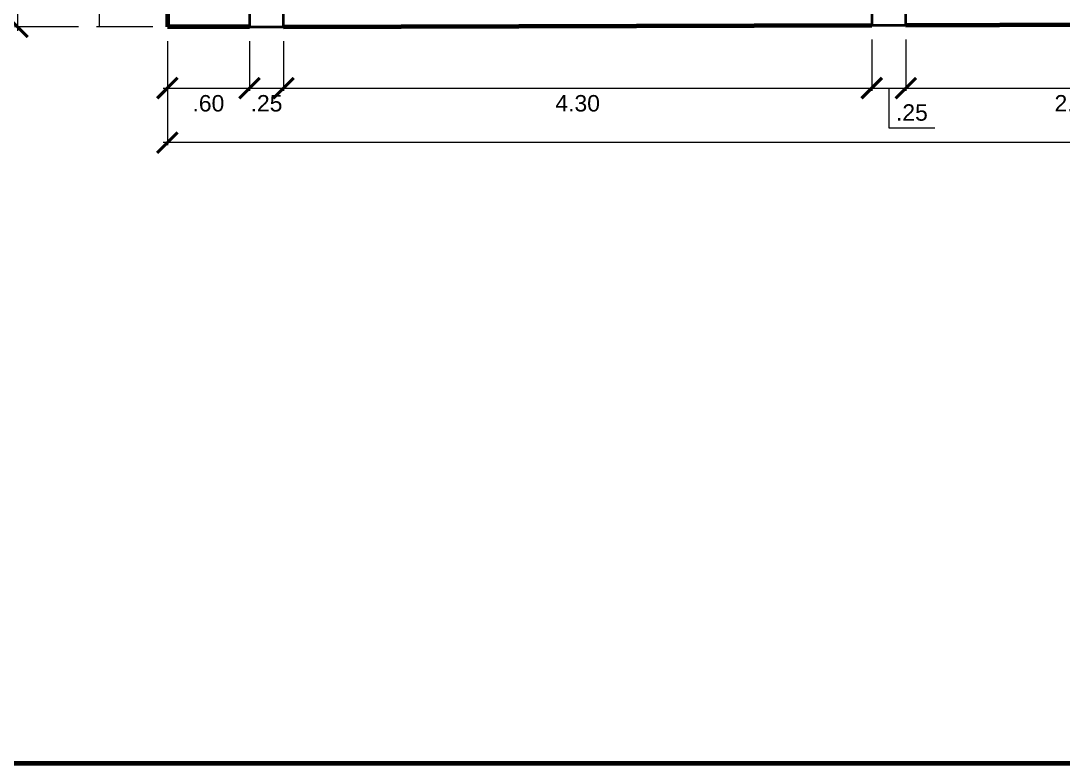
# Model space of a CAD drawing. Header units: millimetres. Extents: x 565 to 912, y 163 to 192.
# Drawn here: x 572.49 to 580.11, y 163.22 to 168.64 of the extents above; entities that cross this region are included whole.
import ezdxf

# ---------------------------------------------------------------- set-up
doc = ezdxf.new("R2010")
doc.units = ezdxf.units.MM
doc.header["$LTSCALE"] = 0.0125
for name, color, linetype, lineweight in [('COLUMNAS', 162, 'Continuous', 40), ('COTAS', 9, 'Continuous', 9), ('MARKO', 186, 'Continuous', 80), ('MURO ALTO', 40, 'Continuous', 70)]:
    doc.layers.add(name, color=color, linetype=linetype, lineweight=lineweight)
doc.styles.add('ARIAL', font='arial.ttf')
doc.dimstyles.new('ISO-25', dxfattribs={"dimtxt": 0.12, "dimasz": 0.15, "dimexe": 0.02, "dimexo": 0.1055, "dimgap": 0.05, "dimtad": 2, "dimtih": 1, "dimtoh": 1, "dimzin": 4, "dimdsep": 46, "dimtxsty": 'ARIAL', "dimblk": 'ARCHTICK', "dimcen": 2.5, "dimdle": 0.03, "dimclrd": 1, "dimclre": 2, "dimclrt": 256, "dimadec": 0, "dimazin": 0, "dimtfac": 1, "dimtmove": 0, "dimatfit": 0, "dimldrblk": 'ARCHTICK', "dimfxl": 0, "dimlwd": 13, "dimlwe": 9, "dimarcsym": 0})

# ---------------------------------------------------------------- blocks, each defined once
blk = doc.blocks.new('_ARCHTICK')
at = {"color": 0, "linetype": 'ByBlock', "const_width": 0.15}
blk.add_lwpolyline([(-0.5, -0.5), (0.5, 0.5)], dxfattribs=at)
blk = doc.blocks.new('*D131')
at = {"layer": 'COTAS', "color": 2, "lineweight": 9, "transparency": 16777216}
for p, q in [((578.9563, 168.5068), (578.9563, 168.1313)), ((581.4563, 168.5068), (581.4563, 168.1313))]:
    blk.add_line(p, q, dxfattribs=at)
at = {"layer": 'COTAS', "color": 1, "lineweight": 13, "transparency": 16777216}
blk.add_line((578.9263, 168.1513), (581.4863, 168.1513), dxfattribs=at)
at = {"layer": 'Defpoints', "color": 0, "transparency": 16777216}
for p in [(578.9563, 168.6123), (581.4563, 168.6123), (581.4563, 168.1513)]:
    blk.add_point(p, dxfattribs=at)
at = {"layer": 'COTAS', "color": 1, "lineweight": 13, "transparency": 16777216, "xscale": 0.15, "yscale": 0.15, "zscale": 0.15, "rotation": 180}
blk.add_blockref('_ARCHTICK', (578.9563, 168.1513), dxfattribs=at)
at = {"layer": 'COTAS', "color": 1, "lineweight": 13, "transparency": 16777216, "xscale": 0.15, "yscale": 0.15, "zscale": 0.15}
blk.add_blockref('_ARCHTICK', (581.4563, 168.1513), dxfattribs=at)
at = {"layer": 'COTAS', "transparency": 16777216, "insert": (580.2063, 168.04), "char_height": 0.12, "attachment_point": 5, "style": 'ARIAL'}
blk.add_mtext('2.50', dxfattribs=at)
blk = doc.blocks.new('*D108')
at = {"layer": 'COTAS', "color": 1, "lineweight": 13, "transparency": 16777216}
blk.add_line((572.4599, 174.5293), (572.4599, 168.5693), dxfattribs=at)
at = {"layer": 'COTAS', "color": 2, "lineweight": 9, "transparency": 16777216}
for p, q in [((572.8897, 174.4993), (572.4399, 174.4993)), ((572.9057, 168.5993), (572.4399, 168.5993))]:
    blk.add_line(p, q, dxfattribs=at)
at = {"layer": 'Defpoints', "color": 0, "transparency": 16777216}
for p in [(572.9952, 174.4993), (572.4599, 168.5993), (573.0112, 168.5993)]:
    blk.add_point(p, dxfattribs=at)
at = {"layer": 'COTAS', "color": 1, "lineweight": 13, "transparency": 16777216, "xscale": 0.15, "yscale": 0.15, "zscale": 0.15}
for p, rotation in [((572.4599, 174.4993), 90), ((572.4599, 168.5993), 270)]:
    blk.add_blockref('_ARCHTICK', p, dxfattribs=dict(at, rotation=rotation))
at = {"layer": 'COTAS', "transparency": 16777216, "insert": (572.2542, 171.5493), "char_height": 0.12, "attachment_point": 5, "style": 'ARIAL'}
blk.add_mtext('5.90', dxfattribs=at)
blk = doc.blocks.new('*D129')
at = {"layer": 'COTAS', "color": 2, "lineweight": 9, "transparency": 16777216}
for p, q in [((578.7063, 168.5061), (578.7063, 168.1313)), ((574.4063, 168.4938), (574.4063, 168.1313))]:
    blk.add_line(p, q, dxfattribs=at)
at = {"layer": 'COTAS', "color": 1, "lineweight": 13, "transparency": 16777216}
blk.add_line((574.3763, 168.1513), (578.7363, 168.1513), dxfattribs=at)
at = {"layer": 'Defpoints', "color": 0, "transparency": 16777216}
for p in [(574.4063, 168.5993), (578.7063, 168.6116), (578.7063, 168.1513)]:
    blk.add_point(p, dxfattribs=at)
at = {"layer": 'COTAS', "color": 1, "lineweight": 13, "transparency": 16777216, "xscale": 0.15, "yscale": 0.15, "zscale": 0.15, "rotation": 180}
blk.add_blockref('_ARCHTICK', (574.4063, 168.1513), dxfattribs=at)
at = {"layer": 'COTAS', "color": 1, "lineweight": 13, "transparency": 16777216, "xscale": 0.15, "yscale": 0.15, "zscale": 0.15}
blk.add_blockref('_ARCHTICK', (578.7063, 168.1513), dxfattribs=at)
at = {"layer": 'COTAS', "transparency": 16777216, "insert": (576.5563, 168.04), "char_height": 0.12, "attachment_point": 5, "style": 'ARIAL'}
blk.add_mtext('4.30', dxfattribs=at)
blk = doc.blocks.new('*D153')
at = {"layer": 'COTAS', "color": 2, "lineweight": 9, "transparency": 16777216}
for p, q in [((573.5563, 168.4938), (573.5563, 168.1313)), ((574.1563, 168.4938), (574.1563, 168.1313))]:
    blk.add_line(p, q, dxfattribs=at)
at = {"layer": 'COTAS', "color": 1, "lineweight": 13, "transparency": 16777216}
blk.add_line((573.5263, 168.1513), (574.1863, 168.1513), dxfattribs=at)
at = {"layer": 'Defpoints', "color": 0, "transparency": 16777216}
for p in [(573.5563, 168.5993), (574.1563, 168.5993), (574.1563, 168.1513)]:
    blk.add_point(p, dxfattribs=at)
at = {"layer": 'COTAS', "color": 1, "lineweight": 13, "transparency": 16777216, "xscale": 0.15, "yscale": 0.15, "zscale": 0.15, "rotation": 180}
blk.add_blockref('_ARCHTICK', (573.5563, 168.1513), dxfattribs=at)
at = {"layer": 'COTAS', "color": 1, "lineweight": 13, "transparency": 16777216, "xscale": 0.15, "yscale": 0.15, "zscale": 0.15}
blk.add_blockref('_ARCHTICK', (574.1563, 168.1513), dxfattribs=at)
at = {"layer": 'COTAS', "transparency": 16777216, "insert": (573.8563, 168.04), "char_height": 0.12, "attachment_point": 5, "style": 'ARIAL'}
blk.add_mtext('.60', dxfattribs=at)
blk = doc.blocks.new('*D128')
at = {"layer": 'COTAS', "color": 2, "lineweight": 9, "transparency": 16777216}
for p, q in [((574.1563, 168.4938), (574.1563, 168.1313)), ((574.4063, 168.4938), (574.4063, 168.1313))]:
    blk.add_line(p, q, dxfattribs=at)
at = {"layer": 'COTAS', "color": 1, "lineweight": 13, "transparency": 16777216}
blk.add_line((574.1263, 168.1513), (574.4363, 168.1513), dxfattribs=at)
at = {"layer": 'Defpoints', "color": 0, "transparency": 16777216}
for p in [(574.1563, 168.5993), (574.4063, 168.5993), (574.4063, 168.1513)]:
    blk.add_point(p, dxfattribs=at)
at = {"layer": 'COTAS', "color": 1, "lineweight": 13, "transparency": 16777216, "xscale": 0.15, "yscale": 0.15, "zscale": 0.15, "rotation": 180}
blk.add_blockref('_ARCHTICK', (574.1563, 168.1513), dxfattribs=at)
at = {"layer": 'COTAS', "color": 1, "lineweight": 13, "transparency": 16777216, "xscale": 0.15, "yscale": 0.15, "zscale": 0.15}
blk.add_blockref('_ARCHTICK', (574.4063, 168.1513), dxfattribs=at)
at = {"layer": 'COTAS', "transparency": 16777216, "insert": (574.2813, 168.04), "char_height": 0.12, "attachment_point": 5, "style": 'ARIAL'}
blk.add_mtext('.25', dxfattribs=at)
blk = doc.blocks.new('*D130')
at = {"layer": 'COTAS', "color": 2, "lineweight": 9, "transparency": 16777216}
for p, q in [((578.7063, 168.5061), (578.7063, 168.1313)), ((578.9563, 168.5068), (578.9563, 168.1313))]:
    blk.add_line(p, q, dxfattribs=at)
at = {"layer": 'COTAS', "color": 1, "lineweight": 13, "transparency": 16777216}
for p, q in [((578.7063, 168.1513), (578.9563, 168.1513)), ((578.7063, 168.1513), (578.9563, 168.1513)), ((578.8313, 168.1513), (578.8313, 167.8612)), ((578.8313, 167.8612), (579.169, 167.8612))]:
    blk.add_line(p, q, dxfattribs=at)
at = {"layer": 'Defpoints', "color": 0, "transparency": 16777216}
for p in [(578.7063, 168.6116), (578.9563, 168.6123), (578.9563, 168.1513)]:
    blk.add_point(p, dxfattribs=at)
at = {"layer": 'COTAS', "transparency": 16777216, "insert": (579.0002, 167.9725), "char_height": 0.12, "attachment_point": 5, "style": 'ARIAL'}
blk.add_mtext('.25', dxfattribs=at)
blk = doc.blocks.new('*D158')
at = {"layer": 'COTAS', "color": 2, "lineweight": 9, "transparency": 16777216}
for p, q in [((573.4508, 168.7499), (573.0374, 168.7499)), ((573.4508, 168.5993), (573.0374, 168.5993))]:
    blk.add_line(p, q, dxfattribs=at)
at = {"layer": 'COTAS', "color": 1, "lineweight": 13, "transparency": 16777216}
blk.add_line((573.0574, 168.7499), (573.0574, 168.5993), dxfattribs=at)
blk.add_line((573.0574, 168.7499), (573.0574, 168.5993), dxfattribs=at)
at = {"layer": 'Defpoints', "color": 0, "transparency": 16777216}
for p in [(573.5563, 168.7499), (573.0574, 168.5993), (573.5563, 168.5993)]:
    blk.add_point(p, dxfattribs=at)
at = {"layer": 'COTAS', "transparency": 16777216, "insert": (572.8399, 168.7859), "char_height": 0.12, "attachment_point": 5, "style": 'ARIAL'}
blk.add_mtext('.15', dxfattribs=at)
blk = doc.blocks.new('*D161')
at = {"layer": 'COTAS', "color": 2, "lineweight": 9, "transparency": 16777216}
for p, q in [((610.5063, 168.593), (610.5063, 167.7336)), ((573.5563, 168.4938), (573.5563, 167.7336))]:
    blk.add_line(p, q, dxfattribs=at)
at = {"layer": 'COTAS', "color": 1, "lineweight": 13, "transparency": 16777216}
blk.add_line((610.5363, 167.7536), (573.5263, 167.7536), dxfattribs=at)
at = {"layer": 'Defpoints', "color": 0, "transparency": 16777216}
for p in [(610.5063, 168.6985), (573.5563, 168.5993), (573.5563, 167.7536)]:
    blk.add_point(p, dxfattribs=at)
at = {"layer": 'COTAS', "color": 1, "lineweight": 13, "transparency": 16777216, "xscale": 0.15, "yscale": 0.15, "zscale": 0.15, "rotation": 180}
blk.add_blockref('_ARCHTICK', (573.5563, 167.7536), dxfattribs=at)
at = {"layer": 'COTAS', "color": 1, "lineweight": 13, "transparency": 16777216, "xscale": 0.15, "yscale": 0.15, "zscale": 0.15}
blk.add_blockref('_ARCHTICK', (610.5063, 167.7536), dxfattribs=at)
at = {"layer": 'COTAS', "transparency": 16777216, "insert": (592.0313, 167.6423), "char_height": 0.12, "attachment_point": 5, "style": 'ARIAL'}
blk.add_mtext('36.89', dxfattribs=at)

msp = doc.modelspace()

# ---------------------------------------------------------------- linework, layer by layer
at = {"layer": 'COLUMNAS'}
for points in [[(574.15626, 168.59925), (574.40626, 168.59925), (574.40626, 168.84925), (574.15626, 168.84925)], [(578.70626, 168.61162), (578.95626, 168.61162), (578.95626, 168.86162), (578.70626, 168.86162)]]:
    msp.add_lwpolyline(points, close=True, dxfattribs=at)
at = {"layer": 'MARKO'}
msp.add_lwpolyline([(564.78685, 191.71852), (564.78685, 163.21852), (628.38011, 163.21852), (628.38011, 191.71852)], close=True, dxfattribs=at)
at = {"layer": 'MURO ALTO'}
for p, q in [((573.55626, 168.74993), (573.55626, 168.59925)), ((574.15626, 168.59925), (573.55626, 168.59925)), ((574.40626, 168.59993), (578.70626, 168.61162)), ((578.95626, 168.61229), (581.45626, 168.61909))]:
    msp.add_line(p, q, dxfattribs=at)

# ---------------------------------------------------------------- dimensions: what is measured, and where the dimension line sits
at = {"layer": 'COTAS'}
dim = msp.add_linear_dim(base=(572.45988, 168.5993), p1=(572.99517, 174.49925), p2=(573.0112, 168.5993), angle=90, dimstyle='ISO-25', dxfattribs=at)
dim.commit()
dim.dimension.update_dxf_attribs({"geometry": '*D108', "text_midpoint": (572.25423, 171.54927)})
for base, p1, p2, angle, picture, middle in [((573.05743, 168.59925), (573.55626, 168.74993), (573.55626, 168.59925), 90, '*D158', (572.8399, 168.78586)), ((578.70626, 168.15128), (574.40626, 168.59925), (578.70626, 168.61162), 180, '*D129', (576.55626, 168.03997)), ((578.95626, 168.15128), (578.70626, 168.61162), (578.95626, 168.61229), 180, '*D130', (578.88126, 167.97247)), ((581.45626, 168.15128), (578.95626, 168.61229), (581.45626, 168.61229), 180, '*D131', (580.20626, 168.04001))]:
    dim = msp.add_linear_dim(base=base, p1=p1, p2=p2, angle=angle, dimstyle='ISO-25', override={"dimtmove": 1}, dxfattribs=at)
    dim.commit()
    dim.dimension.update_dxf_attribs({"geometry": picture, "text_midpoint": middle})
dim = msp.add_linear_dim(base=(573.55626, 167.7536), p1=(610.50626, 168.69853), p2=(573.55626, 168.59925), text='36.89', dimstyle='ISO-25', dxfattribs=at)
dim.commit()
dim.dimension.update_dxf_attribs({"geometry": '*D161', "text_midpoint": (592.03126, 167.64229)})
dim = msp.add_linear_dim(base=(574.15626, 168.15128), p1=(573.55626, 168.59925), p2=(574.15626, 168.59925), dimstyle='ISO-25', dxfattribs=at)
dim.commit()
dim.dimension.update_dxf_attribs({"geometry": '*D153', "text_midpoint": (573.85626, 168.04001)})
dim = msp.add_linear_dim(base=(574.40626, 168.15128), p1=(574.15626, 168.59925), p2=(574.40626, 168.59925), angle=0, dimstyle='ISO-25', dxfattribs=at)
dim.commit()
dim.dimension.update_dxf_attribs({"geometry": '*D128', "text_midpoint": (574.28126, 168.15128), "dimtype": 161})

doc.saveas('drawing.dxf')
